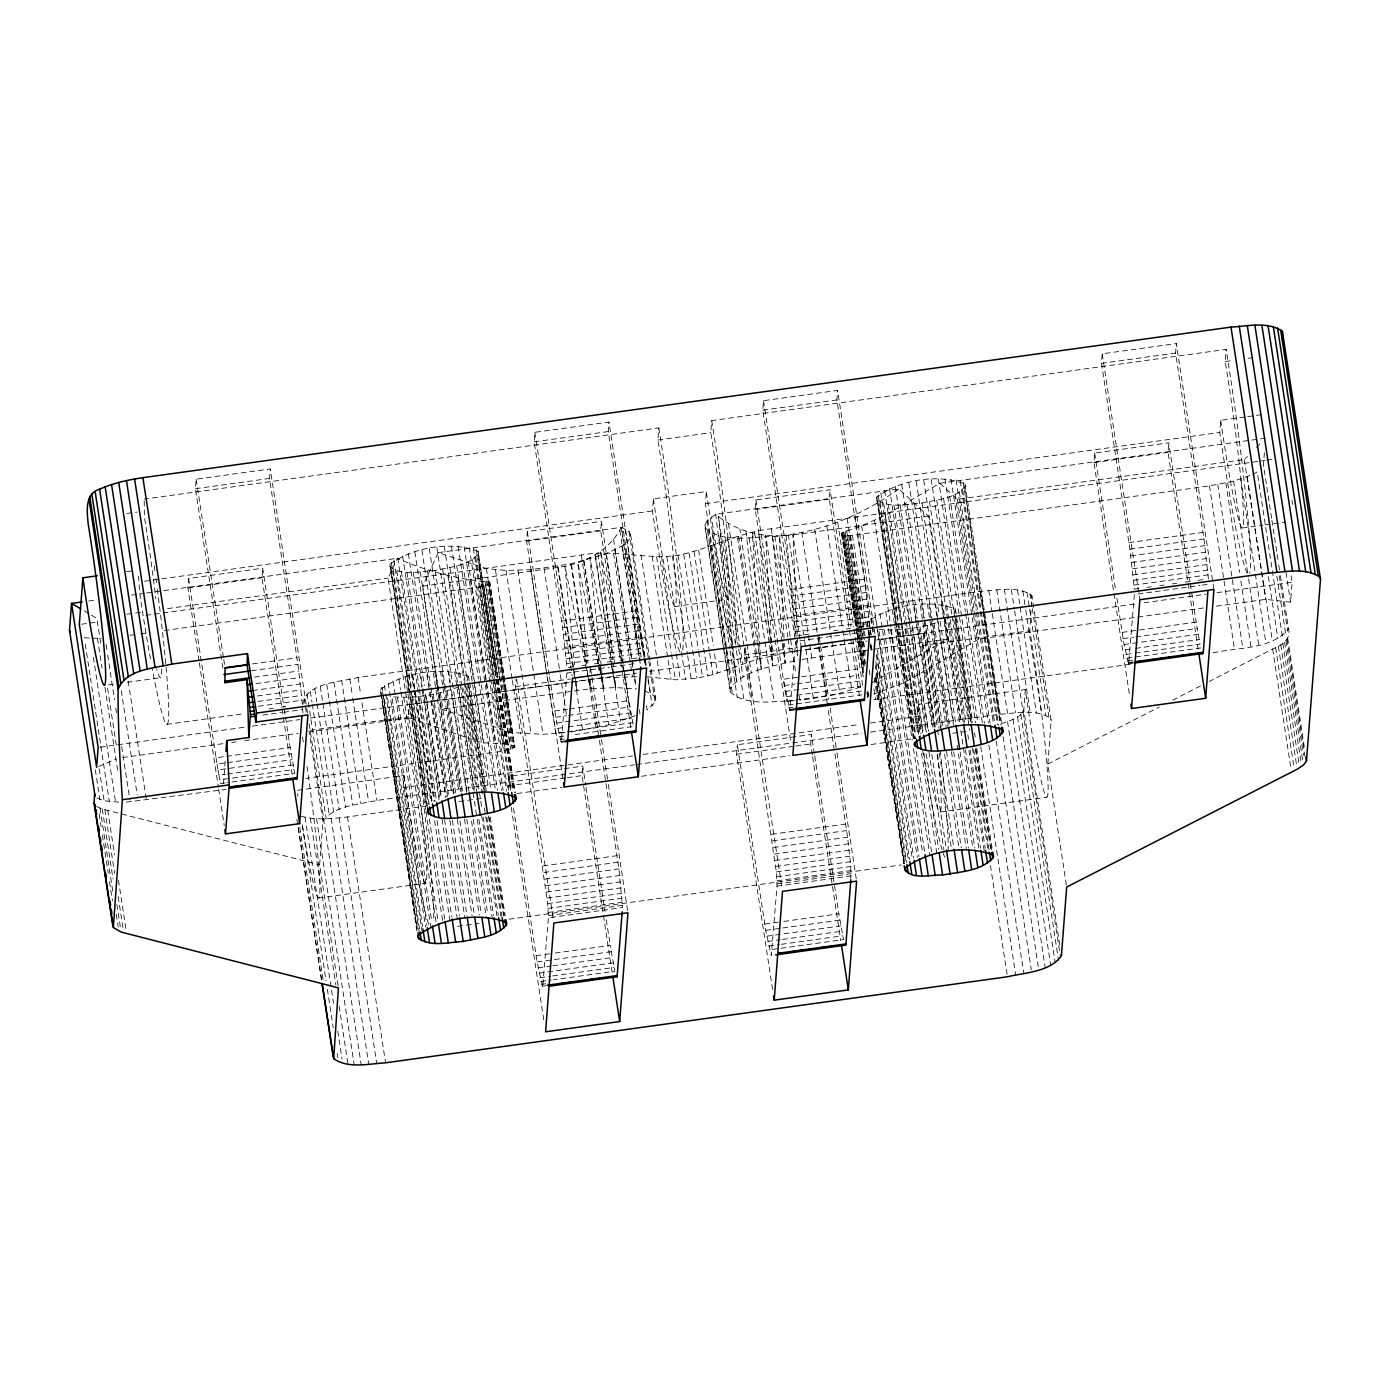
<?xml version="1.0" encoding="UTF-8"?>
<svg xmlns="http://www.w3.org/2000/svg" width="1390" height="1390" viewBox="0 0 1390 1390"><rect width="100%" height="100%" fill="white"/><g stroke="black" fill="none" stroke-linecap="round" stroke-linejoin="round"><path stroke-width="0.75" stroke-dasharray="5 3.75" d="M513.588 808.389L537.113 961.95L542.673 987.143L548.407 917.8L547.695 903.569L515.516 686.608L516.107 678.998M549.536 676.756L556.747 723.043L561.299 742.364L567.085 670.814M599.42 740.401L618.95 868.872L622.494 907.548L548.407 917.8M814.349 753.693L811.413 734.476L737.326 744.727L765.751 930.327L771.294 955.503L777.027 886.16L776.315 871.93L744.154 654.968L744.884 645.447M850.802 880.148L850.819 866.491L847.587 837.232L828.04 708.761M138.513 576.086L139.591 592.574A164.837 9.191 82.1 0 0 150.659 660.215M144.23 501.095L144.369 516.732A117.733 6.568 82.1 0 1 155.836 598.847M199.013 660.684L187.893 587.97L188.606 578.449L262.71 568.197L283.942 706.954M222.887 668.017L195.451 488.707L196.164 479.185L270.268 468.934L307.52 713.105M223.477 783.578L225.284 759.93M292.091 774.456L261.98 577.719L262.71 568.197M302.377 704.261L297.947 664.316L269.538 478.455L270.268 468.934M303.003 712.861C298.12 682.403 338.17 682.716 358.064 677.451L980.454 591.323C997.099 590.455 1017.324 585.312 1031.849 595.563L1029.816 630.747L1030.72 636.273A117.733 6.568 82.1 0 1 1047.956 793.36A117.733 6.568 82.1 0 1 1026.202 695.591L1025.333 689.562L918.443 704.365L917.522 716.476A164.837 9.191 82.1 0 0 920.614 737.326M338.118 985.719L319.613 864.841L322.932 821.334L309.31 732.287M416.861 931.005L380.356 689.562C403.708 672.1 441.273 665.949 468.534 676.409L468.239 680.266M426.382 805.887L389.878 564.444C413.212 547 450.794 540.832 478.056 551.291L497.533 677.173M428.711 924.246A164.837 9.191 82.1 0 1 404.629 798.103L403.1 787.661L404.021 775.533L297.113 790.337L297.981 796.366M404.021 775.533L404.89 781.58A117.733 6.568 82.1 0 0 426.643 879.349A117.733 6.568 82.1 0 0 409.407 722.261L408.504 716.719L409.424 704.608L636.62 673.16M508.618 790.163L508.688 776.367L582.775 766.116L585.729 785.315M562.915 778.47L526.601 541.11L527.331 531.588L601.418 521.337L623.901 668.798M573.34 666.766L566.981 667.652L562.568 627.689L534.16 441.829L534.889 432.307L608.976 422.056L646.28 665.845M612.156 972.357L582.062 775.62L582.775 766.116M589.899 672.552L590.333 666.835M630.799 727.596L600.689 530.858L601.418 521.337M641.085 657.401L636.655 617.438L608.247 431.578L608.976 422.056M679.866 651.754A164.819 9.191 82.1 0 1 652.483 510.964L653.404 498.836L706.328 491.504L707.197 497.551A117.733 6.568 82.1 0 0 728.951 595.302A117.733 6.568 82.1 0 0 711.697 438.215L710.794 432.69L711.732 420.579L1226.136 349.394L1227.717 359.298A164.837 9.191 82.1 0 1 1249.645 573.34M653.404 498.836L654.273 504.865A117.733 6.568 82.1 0 0 676.026 602.635A117.733 6.568 82.1 0 0 658.791 445.547L657.87 440.022L658.808 427.894L144.386 499.08M732.791 644.421A164.819 9.191 82.1 0 1 706.937 514.074L705.408 503.632L706.328 491.504M772.597 989.472L736.596 754.249L737.326 744.727M774.856 637.767L755.222 509.47L755.952 499.948L830.039 489.697L850.958 626.317M801.961 635.126L795.619 636.012L791.188 596.067L762.78 410.189L763.51 400.685L837.597 390.416L875.127 634.935M795.706 700.108L861.331 691.021L857.491 669.007L783.387 679.258L789.937 710.724L795.671 641.381M812.316 754.683L810.683 743.997L811.413 734.476M818.536 640.912L818.971 635.195M859.42 695.956L829.326 499.219L830.039 489.697M869.706 625.761L865.292 585.816L836.884 399.938L837.597 390.416M868.733 634.813L867.256 622.181C890.608 604.72 928.155 598.569 955.434 609.029L955.139 612.886M876.621 499.01L876.777 497.064C900.112 479.62 937.694 473.451 964.955 483.911L965.442 485.753C956.181 498.958 936.547 499.427 922.004 503.058C907.548 503.666 888.523 509.296 876.621 499.01L913.282 738.507M934.41 725.893A117.733 6.568 82.1 0 0 923.811 651.076L922.908 645.533L923.829 633.423L876.673 639.956M1059.788 945.148L1023.787 709.925L1025.333 689.562M1066.339 884.909L1047.851 764.083L1051.153 720.559L1031.849 595.563M1129.288 693.558L1093.947 462.592L1094.66 453.07L1168.764 442.819L1189.996 581.576M1138.566 588.561L1134.327 589.134L1129.914 549.189L1101.505 363.329L1102.218 353.807L1176.322 343.556L1213.939 589.482M1116.882 598.239L1124.076 644.526L1128.645 663.864L1134.379 594.503L1161.901 590.698M1198.145 649.078L1168.034 452.341L1168.764 442.819M1208.414 578.883L1204.001 538.938L1175.592 353.077L1176.322 343.556M1247.212 573.236A164.837 9.191 82.1 0 1 1219.812 432.446L1220.75 420.319L1245.683 416.878M1220.75 420.319L1221.602 426.365A117.733 6.568 82.1 0 0 1243.372 524.134A117.733 6.568 82.1 0 0 1226.119 367.047L1225.216 361.504L1226.136 349.394M1264.396 452.619L1263.458 464.99L1271.607 518.227M1280.399 575.721L1288.547 628.94C1291.188 639.869 1281.024 645.707 1272.649 649.008L1209.231 681.465M1216.406 606.196L1265.665 599.385L1290.58 602.131L1292.092 582.271L1290.806 573.792M438.232 552.647L621.347 527.314L629.062 531.658L630.678 534.837L630.018 538.364L627.081 542.135L621.99 546.044L605.936 553.846L570.873 563.871L530.702 569.674L506.064 570.439L486.396 568.58L438.232 552.647L422.734 586.163L437.659 683.672M646.437 705.738L647.08 709.995L655.09 702.315L655.767 698.788L650.225 662.596M1265.491 438.18L939.831 483.233L885.343 515.238L861.644 525.889L843.817 531.901L841.367 534.073L843.991 535.515L852.452 535.324L1209.491 485.909L1233.642 481.114L1250.896 475.172M322.932 821.334C334.538 805.158 358.863 804.688 376.881 800.414L634.431 764.778M1001.13 723.947C1009.018 720.611 1020.104 718.613 1023.787 709.925M1213.07 652.848C1237.552 647.288 1271.138 649.773 1288.547 628.94M389.721 566.39C401.658 576.694 420.649 571.029 435.122 570.439C449.648 566.807 469.299 566.338 478.56 553.133M515.03 746.656C503.441 740.575 485.701 746.1 473.017 739.706L409.459 717.866L388.071 578.084L397.21 558.328C426.661 571.273 458.37 579.456 489.888 582.219L514.769 747.177L503.528 751.034L305.644 778.417M422.734 586.163L558.224 567.398C583.574 563.923 609.428 550.979 621.347 527.314L645.499 665.271M794.246 700.751C773.518 700.855 746.934 706.954 730.236 691.907L705.147 527.974L705.008 524.551L707.145 520.85L715.694 514.265L898.809 488.915L928.468 516.177L947.285 639.139L872.26 682.612M730.236 691.907L730.097 688.502C745.7 668.312 775.168 666.227 798.294 660.042M939.831 483.233L957.31 499.323L1244.276 459.603L1247.299 456.546M1256.404 447.354L1260.956 442.767M867.065 696.981L868.906 695.851L868.246 691.595M705.147 527.974C723.582 543.89 752.372 536.575 774.821 536.297C819.839 532.631 862.286 515.36 898.809 488.915M1203.549 607.969L978.699 639.087L910.433 679.189L899.73 684.592L873.65 694.166M1252.737 474.39L1257.22 471.974L1282.31 635.908M1047.851 764.083L1159.277 707.041M1172.726 700.16L1201.551 685.409M571.064 731.991L608.698 724.833L638.166 714.703M98.603 766.498L116.308 758.992M162.995 612.955L581.333 555.062C613.702 548.841 645.916 559.979 678.094 555.305C709.769 548.772 738.681 532.353 771.276 528.773L1264.709 460.49M646.889 676.739L675.418 679.814L696.911 678.268L712.948 674.619L757.376 659.138L796.522 650.85M458.613 686.782C437.572 695.07 414.429 698.649 391.876 696.738L426.886 925.549M164.402 630.539L478.438 587.084L487.039 584.895L489.888 582.219M799.267 695.99L799.91 700.247L813.428 698.475L839.786 693.263L862.825 686.417L855.319 637.454M878.775 629.357C898.757 631.234 919.051 628.176 938.146 622.199M802.152 659.416L871.999 649.547M195.451 488.707L269.538 478.455M534.16 441.829L608.247 431.578M762.78 410.189L836.884 399.938M1101.505 363.329L1175.592 353.077M126.838 513.501L137.228 512.059M657.87 440.022L710.794 432.69M1225.216 361.504L1233.538 360.358M1248.081 358.342L1256.386 357.195M126.525 571.742L132.745 570.873M1247.751 416.583L1264.379 414.29M144.49 581.246L150.919 580.36M153.056 580.064L652.483 510.947M705.408 503.632L1219.812 432.446M88.682 601.019L95.111 600.132M131.529 595.094L144.386 593.322M146.541 593.009L152.952 592.123M155.107 591.827L161.535 590.941M163.673 590.646L397.21 558.328M187.893 587.97L261.98 577.719M526.601 541.11L600.689 530.858M755.222 509.47L829.326 499.219M1093.947 462.592L1168.034 452.341M126.855 614.241L143.987 611.861M167.547 608.611L388.071 578.084M81.471 624.232L98.638 621.851M145.828 615.318L152.275 614.432M154.412 614.137L160.84 613.251M1266.846 460.194L1273.275 459.308M928.468 516.177L792.978 534.924C765.907 538.59 736.648 532.474 715.694 514.265L736.561 680.926L711.472 516.976M130 635.299L138.6 634.101M140.755 633.805L147.201 632.919M252.528 663.916L296.974 657.765M561.595 621.156L635.682 610.905M790.232 589.516L864.319 579.265M1128.941 542.639L1203.028 532.387M108.489 684.905L114.71 684.054M127.185 682.316L160.423 677.729M674.845 606.544L727.769 599.212M1242.191 528.026L1262.971 525.159M1265.039 524.864L1285.82 521.997M251.382 670.762L297.947 664.316M562.568 627.689L636.655 617.438M791.188 596.067L865.292 585.816M1129.914 549.189L1204.001 538.938M254.422 677.121L298.867 670.97M563.489 634.344L637.593 624.093M792.126 602.721L866.213 592.453M1130.835 555.844L1204.922 545.592M256.021 683.619L299.736 677.555M564.357 640.946L638.444 630.695M792.978 609.307L867.082 599.055M1131.686 562.446L1205.79 552.178M252.633 690.569L300.501 683.932M565.122 647.323L639.209 637.072M793.76 615.683L867.847 605.432M1132.468 568.805L1206.555 558.554M257.463 695.99L301.178 689.944M565.782 653.317L639.886 643.066M794.42 621.678L868.507 611.426M1133.128 574.817L1207.215 564.566M258.001 701.464L301.717 695.417M566.321 658.791L640.425 648.539M794.958 627.151L869.045 616.899M1133.667 580.29L1207.771 570.039M258.401 706.276L302.116 700.23M566.738 663.603L640.825 653.352M795.358 631.981L869.462 621.73M1134.066 585.103L1208.171 574.852M269.069 708.883L273.222 708.292M281.562 707.145L285.714 706.572M581.802 665.601L586.041 665.011M594.503 663.847L598.743 663.256M607.204 662.092L611.444 661.501M619.905 660.32L624.145 659.746M632.606 658.565L636.846 657.991M804.08 634.848L810.44 633.962M833.722 630.747L837.962 630.157M846.423 628.975L850.663 628.402M859.124 627.22L863.364 626.647M1147.028 587.379L1151.268 586.806M1159.729 585.624L1163.969 585.034M1172.43 583.87L1176.67 583.279M1185.131 582.115L1189.371 581.524M1197.832 580.36L1206.312 579.178M166.852 724.364L244.014 713.696M262.866 715.103L269.121 714.251M271.189 713.956L281.597 712.514M283.682 712.236L302.429 709.63M567.033 673.021L571.273 672.43M573.392 672.135L609.376 667.165M611.496 666.87L634.778 663.638M799.91 640.79L859.176 632.589M1164.021 590.403L1200.004 585.433M1202.124 585.138L1208.466 584.252M515.516 686.608L570.56 678.998M744.154 654.968L797.078 647.653M100.288 747.195L244.032 727.3M252.598 726.119L299.806 719.586M310.526 718.091L600.15 678.025L638.618 676.565M805.105 649.651L867.325 641.051M878.046 639.556L1135.491 603.938M1144.074 602.756L1206.277 594.138M1217.015 592.661L1292.092 582.271M649.478 671.387L865.97 641.433M437.989 685.791L441.551 709.109L590.489 688.797L615.735 687.564L636.464 688.971M874.154 649.252L947.285 639.139M310.144 730.323L408.504 716.719M922.908 645.533L1029.816 630.747M122.563 757.567L223.182 743.633M231.748 742.451L236.039 741.86M244.605 740.679L298.12 733.277M308.823 731.783L409.459 717.866M188.606 578.449L216.058 757.776L224.52 756.594M226.639 756.316L290.145 747.525L294.819 773.309L227.074 782.692M554.766 710.898L567.468 709.143M569.587 708.848L628.853 700.647L633.527 726.449L572.141 734.945M1122.112 632.398L1196.199 622.147L1200.039 644.161L1134.414 653.231M216.058 757.776L217.049 764.048L225.51 762.884M227.63 762.589L291.136 753.797M555.757 717.188L566.338 715.711M568.458 715.416L629.844 706.937M784.377 685.548L794.976 684.071M797.078 683.793L858.481 675.297M1123.103 638.67L1133.684 637.211M1135.804 636.915L1197.19 628.419M217.049 764.048L218.022 769.904L292.126 759.652M556.747 723.043L630.834 712.792M785.367 691.403L859.472 681.152M1124.076 644.526L1198.18 634.274M218.022 769.904L218.995 775.203L225.336 774.317M227.456 774.022L293.082 764.934M557.703 728.325L566.164 727.161M568.284 726.866L631.79 718.074M786.323 696.685L794.802 695.521M796.922 695.226L860.427 686.434M1125.049 649.825L1133.51 648.644M1135.63 648.348L1199.136 639.556M218.995 775.203L219.898 779.79L293.985 769.539M558.606 732.912L632.693 722.661M787.244 701.272L793.586 700.404M1125.952 654.412L1132.294 653.526M224.971 782.987L220.732 783.578L219.898 779.79M559.44 736.7L563.68 736.109M788.078 705.06L862.165 694.809M1126.786 658.2L1200.873 647.931M560.17 739.584L564.409 738.994M788.808 707.944L793.047 707.354M1127.516 661.067L1133.875 660.198M790.493 709.369L794.732 708.796M1129.201 662.509L1133.441 661.918M560.795 741.478L565.035 740.905M789.433 709.838L793.673 709.265M1128.141 662.978L1132.381 662.387M561.299 742.364L565.539 741.774M789.937 710.724L794.524 709.977M1128.645 663.864L1133.232 663.117M126.368 802.152L226.066 789.416M873.754 699.622L1133.493 663.847M403.1 787.661L632.433 755.917M643.153 754.44L859.645 724.485M870.366 723.009L917.522 716.476M636.568 764.483L861.922 733.295M870.505 732.113L999.271 714.286C1015.899 713.418 1036.123 708.274 1050.666 718.526L1051.153 720.559M507.958 785.889L565.122 777.966M567.242 777.67L582.062 775.62M736.596 754.249L793.76 746.326M795.862 746.048L810.683 743.997M300.865 816.069C315.947 820.552 332.054 818.675 347.448 816.972L426.852 805.974M459.048 801.526L474.077 799.441M476.214 799.146L482.66 798.26M516.993 793.516L562.064 787.279M641.468 776.28L789.555 755.795M871.113 744.501L916.184 738.281M952.671 733.225L969.838 730.845M542.969 865.935L617.056 855.684M771.589 834.295L845.676 824.044M939.883 812.055L1046.792 797.269M318.553 898.027L425.462 883.241M543.924 872.468L618.029 862.217M772.562 840.828L846.649 830.577M544.863 879.123L618.95 868.872M773.483 847.483L847.587 837.232M545.714 885.725L619.818 875.474M774.352 854.086L848.439 843.834M546.496 892.102L620.583 881.851M775.116 860.462L849.221 850.211M547.156 898.096L621.243 887.845M775.776 866.457L849.881 856.205M547.695 903.569L621.782 893.318M776.315 871.93L850.419 861.678M548.094 908.382L622.181 898.131M776.732 876.743L850.819 866.491M548.355 912.431L622.442 902.18M776.975 880.791L851.08 870.54M457.605 926.331L479.046 923.36M509.053 919.207L901.293 864.928M548.459 915.593L622.546 905.342M777.08 883.953L851.184 873.702M777.027 886.16L851.132 875.909M536.123 955.677L553.064 953.331M555.183 953.036L610.227 945.426L614.901 971.228L553.515 979.724M764.761 924.037L781.701 921.692M783.804 921.414L838.848 913.786L843.522 939.588L769.434 949.839M537.113 961.95L611.218 951.698M765.751 930.327L780.572 928.277M782.692 927.981L839.838 920.076M538.104 967.805L550.805 966.05M552.925 965.755L612.191 957.554M766.741 936.182L840.828 925.931M539.059 973.104L613.164 962.853M767.697 941.464L780.398 939.71M782.518 939.414L841.784 931.213M539.98 977.691L550.562 976.232M552.681 975.936L614.067 967.44M768.601 946.051L779.182 944.592M781.302 944.297L842.688 935.8M540.797 981.479L551.396 980.019M541.544 984.346L545.784 983.773M542.17 986.257L546.409 985.666M441.551 709.109L511.485 732.53L543.004 734.337L569.135 732.269M92.227 638.236L101.279 638.201M96.866 797.999L104.094 800.762L119.071 802.204M84.269 637.68L90.472 638.201M96.588 806.513L102.304 809.015L319.613 864.841M644.369 690.622L654.151 695.608L655.767 698.788M84.217 610.888L89.638 614.102M91.462 615.162L96.883 618.376L100.775 643.796M867.099 624.11L868.229 625.847M380.2 691.49L381.329 693.228M588.283 678.233L564.931 566.269L574.539 664.698M588.735 680.353L590.489 688.797L589.638 680.249M602.391 677.191L603.503 687.859L577.875 562.741L587.918 663.152M612.347 670.536L589.864 557.703L602.165 675.053M612.764 672.656L615.735 687.564L614.554 676.913M626.821 687.946L600.567 551.239L612.66 659.868M648.087 680.127L650.329 692.863M923.829 633.423L925.41 643.327A164.837 9.191 82.1 0 1 937.347 727.682M711.732 420.579L713.296 430.483A164.819 9.191 82.1 0 1 735.223 644.508M347.448 816.972L385.603 1062.811M107.742 810.214L114.553 854.763M118.445 880.218L125.917 929.024M104.858 809.658L114.605 873.302M118.185 896.637L123.362 930.588M102.304 809.015L113.007 879.019M116.899 904.473L120.808 929.945M100.045 808.268L113.042 893.127M116.291 914.342L118.237 927.078M99.124 813.793L101.07 826.529M102.356 835.008L108.212 873.198M109.515 881.677L112.434 900.772M1286.028 572.315L1290.58 602.131M1271.919 520.346L1276.819 552.299M1277.149 554.419L1278.452 562.933M1278.765 565.07L1280.068 573.584M1279.252 575.808L1287.731 631.164M1287.661 638.132L1304.845 750.496M1287.001 639.417L1304.845 756.021M1276.837 576.016L1285.628 633.51M1285.993 640.755L1303.507 755.239M1284.603 642.111L1302.777 760.834M1282.866 643.483L1301.04 762.207M1280.798 644.873L1298.955 763.597M1268.375 576.589L1277.827 638.34M1278.383 646.263L1296.87 767.106M1275.673 647.653L1294.159 768.479M1247.23 476.753L1272.319 640.703M1244.276 459.603L1265.665 599.385M1272.649 649.008L1290.806 767.732M1240.801 479.011L1265.89 642.962M1233.642 481.114L1248.307 576.92M1248.62 579.057L1258.732 645.064M1225.91 482.99L1239.585 572.419M1240.888 580.933L1250.983 646.941M1217.796 484.606L1242.886 648.557M1209.491 485.909L1234.581 649.86M1190.309 583.713L1191.3 590.125M1191.63 592.262L1196.199 622.147M1102.218 353.807L1139.852 599.733M1094.66 453.07L1115.579 589.707M1030.077 593.756L1032.023 606.474M1032.336 608.594L1048.894 716.719M1027.036 592.227L1029.312 607.065M1029.643 609.185L1045.853 715.19M1022.849 591.011L1025.438 607.969M1025.768 610.088L1041.666 713.974M1017.567 590.125L1036.384 713.087M1011.364 589.621L1014.283 608.698M1014.613 610.818L1030.181 712.584M1004.362 589.482L1023.179 712.445M1022.971 712.149L1060.275 955.92M1020.885 714.495L1058.52 960.403M1017.549 716.893L1055.184 962.818M996.752 589.725L1015.569 712.688M1013.067 719.325L1050.701 965.233M988.724 590.35L991.973 611.548M992.286 613.668L1007.542 713.313M1007.559 721.688L1045.193 967.614M964.955 483.911L1001.929 725.563M1003.094 736.77L1038.434 967.735M964.66 487.786L983.321 609.671M983.651 611.808L1000.991 725.146M980.454 591.323L999.271 714.286M963.201 482.313L1000.174 723.947M962.627 489.923L980.94 609.671M981.27 611.808L998.611 725.146M960.229 480.975L979.863 609.272M980.193 611.409L997.534 724.746M959.378 492.112L977.379 609.724M977.709 611.861L994.719 723.061M956.129 479.95L976.093 610.401M976.423 612.538L993.433 723.738M996.265 741.009L1031.276 969.82M957.31 499.323L978.699 639.087M955.034 494.301L990.045 723.113M951.021 479.272L988.325 723.061M988.863 745.023L1023.874 973.834M949.718 496.421L984.398 723.095M945.044 478.959L965.338 611.548M965.65 613.685L982.348 722.748M943.567 498.419L977.917 722.956M980.749 746.639L1015.76 975.45M938.372 479.011L975.676 722.8M955.434 609.029L972.774 722.366M974.581 732.756L975.224 737.03M976.701 748.029L993.068 854.954M956.129 619.297L971.836 721.949M976.075 749.749L991.47 850.246M953.679 607.413L971.349 722.887M975.276 748.55L991.313 853.338M936.756 500.209L970.793 722.609M953.748 619.297L969.456 721.949M973.712 749.749L989.089 850.246M931.213 479.446L951.82 614.172M952.15 616.309L969.681 730.115M972.444 747.959L988.342 852.001M990.444 865.57L1007.472 976.77M950.187 619.349L965.894 722.001M967.857 734.841L968.5 739.115M970.151 749.801L985.197 848.178M946.607 605.05L964.608 722.678M968.865 750.478L984.242 850.975M929.51 501.79L963.218 722.036M945.513 619.401L961.22 722.053M965.477 749.853L980.523 848.23M923.742 480.245L960.733 721.879M941.499 604.372L959.5 722.001M960.803 730.549L979.133 850.298M922.004 503.058L939.032 614.258M940.196 621.521L956.042 725.458M960.143 751.973L974.877 848.213M935.522 604.059L953.835 723.825M957.119 745.196L972.826 847.848M916.219 481.357L936.825 616.083M937.155 618.22L953.523 725.146M934.045 623.519L949.422 724.034M953.679 751.834L968.396 848.056M914.481 504.031L948.519 726.414M928.85 604.129L947.511 726.014M951.438 751.677L966.484 850.055M908.817 482.782L946.121 726.57M927.234 625.326L942.611 725.823M946.538 751.486L961.272 847.726M907.149 504.639L924.489 617.977M924.819 620.114L941.169 727.039M921.692 604.563L940.665 728.586M944.592 754.249L959.326 850.472M901.763 484.484L939.067 728.256M919.989 626.89L935.366 727.404M939.293 753.05L953.696 847.153M900.199 504.883L917.539 618.22M917.869 620.357L934.236 727.283M914.22 605.345L916.184 618.168M916.514 620.322L932.881 727.231M937.138 755.031L951.194 846.997M895.264 486.378L932.238 728.03M893.857 504.761L928.555 731.435M912.483 628.176L928.19 730.81M931.786 754.336L946.52 850.576M889.496 488.446L926.8 732.235M906.68 606.474L908.643 619.297M908.973 621.434L925.671 730.497M928.937 751.886L943.984 850.246M888.297 504.257L905.967 619.731M906.297 621.869L923.308 733.069M884.648 490.618L921.622 732.252M904.96 629.131L920.997 733.92M923.933 753.154L938.667 849.394M883.675 503.406L901.676 621.017M902.006 623.154L919.016 734.354M885.343 515.238L901.902 625.014M902.232 627.151L918.599 734.059M921.535 753.311L936.912 853.825M880.843 492.807L900.477 621.122M900.807 623.259L917.817 734.459M880.131 502.224L915.802 735.31M878.185 494.979L897.506 621.156M897.818 623.293L915.489 738.768M897.627 629.74L914.307 738.802M916.271 751.643L931.648 852.139M877.75 500.748L914.081 738.107M876.777 497.064L895.751 621.104M896.081 623.241L913.751 738.716M892.241 609.584L912.188 740.036M913.508 748.584L929.858 855.51M874.64 520.642L890.921 627.099M891.251 629.218L899.73 684.592M890.677 629.983L924.715 852.383M885.743 611.496L922.717 853.13M884.335 629.861L919.016 856.535M879.974 613.563L917.278 857.335M879.106 631.494L913.786 858.186M861.644 525.889L877.281 628.089M877.611 630.209L886.733 689.84M875.127 615.718L876.43 624.266M876.76 626.404L912.101 857.369M877.42 649.895L909.494 859.472M871.322 617.924L873.945 635.022M876.882 654.273L908.296 859.559M854.85 514.734L873.094 633.962M876.36 655.246L879.94 678.668M875.839 661.553L906.593 862.565M871.113 634.935L868.837 619.957L871.009 634.935M875.683 664.889L905.654 861.731M868.889 630.122L869.532 634.396M871.183 645.099L872.155 651.51M875.752 675.036L904.56 863.225M867.256 622.181L869.219 635.004M870.522 643.57L871.825 652.119M875.752 677.781L904.23 863.833L875.665 667.026M870.366 645.499L871.356 651.91M875.283 677.573L903.743 863.624M852.452 535.324L866.787 629.01M874.275 677.99L877.524 699.274M850.524 535.55L864.215 624.979M873.98 688.849L875.613 699.5M847.17 518.661L864.111 629.375M864.441 631.512L865.084 635.769M848.664 535.689L864.632 640.008M869.202 669.824L870.175 676.2M846.684 530.841L861.991 630.921M862.321 633.041L863.294 639.435M863.624 641.555L865.258 652.205M846.927 535.723L862.895 640.043M863.225 642.18L865.171 654.951M845.137 531.362L861.765 639.939M862.078 642.076L865.345 663.36M845.363 535.654L861.314 639.991M861.644 642.128L865.223 665.549M843.817 531.901L864.337 666.036M843.991 535.515L858.655 631.321M858.985 633.458L859.958 639.834M860.288 641.971L863.868 665.393M867.777 690.934L869.08 699.448M842.757 532.474L863.607 668.729M867.186 692.151L867.847 696.407M842.896 535.272L857.543 631.077M857.873 633.215L858.846 639.591M859.176 641.728L863.416 669.407M866.995 692.828L867.968 699.205M841.975 533.03L856.952 630.973M857.283 633.093L858.255 639.487M858.586 641.624L863.468 673.559M842.062 534.942L856.726 630.747M857.057 632.884L858.03 639.261M858.36 641.398L863.572 675.471M841.506 533.569L863.52 678.859M837.736 522.466L853.703 626.803M854.016 628.923L855.006 635.317M852.904 639.122L857.491 669.007M826.807 526.063L842.444 628.263M842.774 630.382L843.747 636.776M844.077 638.914L851.896 690.013M814.696 529.329L839.786 693.263M819.301 637.332L828.788 699.361M830.091 707.91L836.641 750.67M836.971 752.824L856.605 881.121M801.752 532.161L817.72 636.498M818.032 638.635L819.023 645.012M819.336 647.149L826.841 696.112M818.571 646.854L827.71 706.624M811.795 657.887L792.978 534.924L797.738 647.097M788.339 534.524L804.306 638.844M804.619 640.981L813.428 698.475M763.51 400.685L801.144 646.593M814.679 755.812L838.848 913.786M797.634 655.767L779.303 535.949L784.151 641.224M812.646 756.82L840.794 940.735M774.821 536.297L795.671 672.569M771.276 528.773L787.817 636.898M788.147 639.018L790.093 651.736M781.892 641.485L765.647 535.272L772.701 665.845L752.355 532.909L761.32 669.337L739.827 528.93M782.222 643.605L785.142 662.717L784.255 643.379M755.952 499.948L786.705 701.411M775.186 639.921L790.562 740.418M754.527 532.231L773.344 655.194M749.071 538L774.143 701.933M738.577 536.193L757.376 659.138M737.534 537.843L762.624 701.794M728.43 523.457L751.33 673.073M745.196 647.601L781.858 887.098M727.352 537.044L752.442 700.994M723.721 540.554L739.306 642.302M739.619 644.421L742.538 663.517M738.42 647.045L718.456 516.628L736.561 680.926M738.733 649.182L742.99 676.982M718.821 535.602L736.074 648.452M736.405 650.59L743.893 699.552M712.149 533.569L729.733 648.557M730.063 650.676L737.239 697.519M707.145 520.85L732.235 684.801M710.325 545.228L729.142 668.19M707.545 530.997L725.789 650.242M726.119 652.362L732.634 694.948M705.008 524.551L724.225 650.173M724.555 652.31L730.097 688.502M698.631 550.127L713.226 645.533M714.529 654.012L717.449 673.09M694.131 551.656L709.386 651.302M709.699 653.422L712.948 674.619M689.11 553.064L707.927 676.009M683.724 554.28L698.319 649.686M698.631 651.806L702.523 677.243M678.094 555.305L696.911 678.268M672.413 556.087L687.338 653.613M687.668 655.732L691.23 679.05M666.835 556.625L685.652 679.571M661.501 556.869L676.113 652.275M676.426 654.395L680.318 679.832M656.601 556.851L671.196 652.257M671.509 654.377L675.418 679.814M652.24 556.556L671.04 679.519M641.051 554.818L656.949 658.704M657.279 660.823L659.868 677.781M630.678 534.837L649.895 660.459M629.062 531.658L655.09 702.315M625.239 528.912L645.985 665.636M648.035 677.955L652.171 706.085M628.072 553.793L645.273 666.14M619.836 530.268L639.122 656.41M639.452 658.547L640.443 664.976M621.99 546.044L639.591 661.032M613.563 539.355L635.803 684.697M614.884 549.988L636.047 688.38M639.313 709.682L639.956 713.939M613.598 553.481L632.415 676.443M624.284 670.762L628.853 700.647M605.936 553.846L624.18 673.09M624.492 675.21L631.008 717.796M597.909 553.915L614.762 664.142M595.389 554.627L611.478 659.694M612.782 668.277L613.772 674.706M614.102 676.843L615.735 687.564M595.407 557.512L612.017 666.105M612.347 668.243L613.32 674.619M613.65 676.756L620.496 721.462M584.009 560.413L599.611 662.37M599.941 664.49L603.503 687.859M583.609 560.882L599.907 667.339M600.237 669.476L601.21 675.87M601.54 677.99L608.698 724.833M581.333 555.062L597.874 663.186M598.204 665.306L599.177 671.665M590.663 668.972L601.14 737.412M601.47 739.549L608.003 782.309M608.334 784.447L627.967 912.761M589.933 678.494L599.09 738.264M571.499 564.705L586.563 663.117M589.186 680.231L590.489 688.797M570.873 563.871L586.841 668.19M587.171 670.327L588.144 676.704M588.474 678.841L595.962 727.804M558.224 567.398L573.479 667.044M573.792 669.163L574.765 675.523M575.095 677.642L577.041 690.361L576.207 681.812M557.564 566.373L573.531 670.692M573.844 672.83L574.834 679.206M575.147 681.343L582.653 730.323M534.889 432.307L572.176 676.096M586.041 787.452L604.997 911.267M606.301 919.815L610.227 945.426M544.046 568.319L560.014 672.656M560.326 674.776L566.529 715.242M527.331 531.588L549.206 674.619M530.702 569.674L546.67 674.011M547 676.131L555.792 733.625M517.914 570.386L543.004 734.337M506.064 570.439L531.136 734.389M516.576 679.224L553.55 920.875M495.448 569.831L512.059 678.424M512.389 680.544L520.538 733.781M489.489 581.802L514.769 747.177M488.776 581.454L514.178 747.733M486.396 568.58L503.336 679.293M503.666 681.43L511.485 732.53M487.786 581.176L513.292 748.289M486.517 580.985L512.128 748.845M485.006 580.898L510.095 744.832M485.631 585.433L499.323 674.862M499.636 677L510.721 749.384M484.015 585.937L498.02 677.486M498.35 679.623L509.105 749.888M497.863 679.31L515.203 792.648M478.056 551.291L497.359 677.469M497.69 679.606L515.03 792.943M477.76 555.149L496.421 677.052M496.751 679.189L513.761 790.389M479.15 566.72L507.333 750.339M476.301 549.676L513.275 791.327M480.367 586.771L505.456 750.722M475.728 557.286L494.041 677.052M494.371 679.189L511.398 790.389M508.688 776.367L510.981 791.31M473.33 548.338L492.964 676.652M493.294 678.789L510.304 789.989M478.438 587.084L503.528 751.034M511.242 807.26L543.959 1021.111M472.478 559.492L490.479 677.104M490.809 679.241L507.819 790.441M469.229 547.33L506.533 791.101M468.135 561.682L503.145 790.493M470.498 580.012L495.587 743.963M464.121 546.652L501.425 790.424M462.818 563.801L497.498 790.476M458.144 546.34L478.438 678.911M478.768 681.065L495.118 787.974M456.667 565.782L490.705 788.182M458.04 578.292L473.677 680.492M474.007 682.612L483.129 742.225M451.472 546.392L488.463 788.043M468.534 676.409L469.195 680.683M469.681 682.525L486.378 791.588M490.305 817.25L505.178 915.906M469.229 686.677L485.266 791.466M489.193 817.129L504.24 915.489M466.779 674.793L484.45 790.267M488.376 815.93L503.753 916.427M449.874 567.589L467.214 680.926M467.544 683.063L483.894 789.989M466.849 686.677L482.886 791.466M486.813 817.129L501.859 915.489M444.314 546.826L482.452 795.341M484.415 808.181L485.405 814.592M485.736 816.729L501.443 919.381M447.928 575.755L463.895 680.092M464.225 682.212L473.017 739.706M463.617 688.867L481.93 808.632M483.251 817.181L498.298 915.541M459.708 672.43L461.671 685.27M462.001 687.407L477.708 790.041M481.635 815.704L497.012 916.219M442.611 569.153L459.951 682.49M460.281 684.627L476.648 791.553M458.943 688.919L474.65 791.57M478.907 819.37L493.624 915.593M436.86 547.608L457.466 682.334M457.797 684.471L474.164 791.397M454.599 671.752L456.893 686.73M457.206 688.867L476.839 817.164M477.17 819.301L492.234 917.678M435.122 570.439L469.003 791.553M473.26 819.353L487.647 913.439M448.623 671.44L450.256 682.143M451.559 690.691L467.266 793.343M471.523 821.143L486.257 917.365M429.319 548.737L449.926 683.463M450.256 685.6L466.623 792.526M447.146 690.899L462.522 791.397M466.779 819.197L481.166 913.299M427.581 571.394L461.289 791.657M441.951 671.509L443.914 684.332M444.244 686.469L460.281 791.257M464.538 819.058L479.255 915.28M421.917 550.162L458.891 791.814M440.335 692.707L455.729 793.203M459.968 821.004L474.372 915.106M420.249 572.002L454.287 794.402M434.792 671.926L436.755 684.766M437.086 686.903L453.435 793.829M457.362 819.492L472.096 915.715M414.863 551.865L451.837 793.499M433.089 694.27L448.466 794.767M452.393 820.43L467.127 916.67M413.299 572.263L430.657 685.6M430.969 687.737L447.667 796.8M427.321 672.725L429.944 689.822M430.274 691.959L446.312 796.748M449.908 820.274L464.955 918.651M408.365 553.759L445.669 797.547M406.957 572.124L424.315 685.461M425.618 694.027L441.325 796.661M425.583 695.539L441.29 798.19M444.574 819.579L459.291 915.802M402.596 555.826L422.56 686.278M422.89 688.415L439.9 799.615M419.78 673.855L439.101 800.014M442.037 819.266L457.414 919.763M401.397 571.638L419.068 687.112M419.398 689.249L436.095 798.312M397.748 557.981L435.053 801.769M418.06 696.512L434.097 801.283M437.051 820.534L451.767 916.774M396.776 570.786L432.116 801.735M412.378 675.279L432.012 803.576M434.636 820.691L450.012 921.188M393.943 560.187L430.917 801.839M393.231 569.605L411.232 687.216M412.535 695.764L429.232 804.827M391.302 562.359L410.606 688.536M410.936 690.674L428.276 804.011M391.007 568.215L427.408 806.183M429.371 819.005L444.748 919.52M389.878 564.444L426.852 806.096M405.341 676.965L425.618 809.553M425.948 811.691L442.645 920.753M403.778 697.363L438.145 921.9M398.843 678.876L400.476 689.562M400.807 691.699L436.147 922.647M397.436 697.241L431.804 921.779M393.075 680.926L430.709 926.852M388.227 683.098L425.531 926.887M387.584 698.023L422.595 926.835M384.422 685.287L422.056 931.213M384.352 698.979L419.693 929.927M419.398 933.385L381.937 687.338L417.052 929.059L380.356 689.562M381.989 697.502L417.66 930.588M358.064 677.451L360.67 694.409M361.973 702.888L376.881 800.414M349.776 678.754L352.382 695.712M352.695 697.832L368.593 801.717M341.662 680.37L360.479 803.333M333.93 682.247L352.747 805.21M326.772 684.349L329.03 699.187M329.361 701.307L345.589 807.312M320.343 686.608L322.619 701.446M322.949 703.566L339.16 809.571M339.177 817.946L376.812 1063.871M314.835 688.971L316.781 701.689M317.094 703.809L333.652 811.934M331.15 818.571L368.784 1064.479M310.352 691.403L311.968 702.002M312.298 704.122L329.169 814.349M307.016 693.801L325.833 816.764M309.136 723.703L323.748 819.11M323.54 818.814L361.174 1064.74M304.115 698.371L306.391 713.209M316.538 818.675L354.172 1064.601M310.335 818.171L335.859 984.971M339.125 1006.343L347.969 1064.08M305.053 817.285L333.531 1003.337M337.787 1031.137L342.044 1058.937M302.169 824.618L326.059 980.732M327.362 989.28L333.253 1027.783M337.179 1053.429L337.839 1057.72M284.272 709.091L285.245 715.503M285.576 717.64L290.145 747.525M299.788 827.363L323.349 981.34M298.346 827.693L321.577 979.533M296.869 819.249L297.86 825.66M298.172 827.797L321.42 979.637M196.164 479.185L223.425 657.331M223.755 659.468L225.076 668.051M199.343 662.822L218.317 786.844M218.647 788.981L224.207 825.347M128.227 681.204L146.471 800.432M121.26 690.691L137.228 795.028M106.057 644.474L107.36 652.987M107.69 655.124L114.536 699.83M115.839 708.344L116.482 712.601M121.695 746.673L129.843 799.91M107.586 688.276L116.326 745.457M97.474 638.323L102.043 668.138M104.962 687.303L117.994 772.475M93.408 657.366L94.381 663.742M94.711 665.88L115.561 802.152M85.242 644.074L90.142 676.009M90.454 678.146L95.354 710.082M95.667 712.201L100.567 744.136M100.879 746.274L109.358 801.63M99.194 768.809L104.094 800.762M95.319 769.73L99.889 799.528M918.443 704.365L919.294 710.394A117.733 6.568 82.1 0 0 922.665 732.669M621.347 527.314L640.13 660.545M745.978 531.119L761.32 669.337M612.886 662.005L613.598 668.399M758.923 534.299L772.701 665.845M772.458 535.828L782.987 641.207M783.213 643.361L785.142 662.717M786.167 535.654L797.46 651.458M937.625 753.988A117.733 6.568 82.1 0 1 939.71 812.021A117.733 6.568 82.1 0 1 925.219 748.48M944.905 857.265A164.837 9.191 82.1 0 1 943.132 853.043M942.125 849.933A164.837 9.191 82.1 0 1 922.213 747.559M937.625 729.767A164.837 9.191 82.1 0 1 938.65 738.073M940.127 750.322A164.837 9.191 82.1 0 1 948.119 850.176M658.808 427.911A164.819 9.191 82.1 0 1 682.299 651.841M409.424 704.608A164.837 9.191 82.1 0 1 433.697 921.361M306.999 766.463A117.733 6.568 82.1 0 1 319.735 894.135A117.733 6.568 82.1 0 1 302.481 825.782M302.499 737.048A117.733 6.568 82.1 0 1 303.628 744.189M1292.804 504.501A117.733 6.568 82.1 0 1 1291.883 500.452M161.761 668.955A117.733 6.568 82.1 0 1 156.653 668.746M157.365 589.134A164.837 9.191 82.1 0 1 168.555 718.369A164.837 9.191 82.1 0 1 152.188 668.486M154.273 565.765A164.837 9.191 82.1 0 1 155.141 572.159M155.993 578.553A164.837 9.191 82.1 0 1 156.549 582.792"/><path stroke-width="1.5" d="M88.908 498.61L118.115 689.405L118.046 696.234A791.501 44.133 82.1 0 0 120.548 769.973L122.355 800.084L113.372 927.495L121.121 932.065L338.43 987.856L333.687 1058.659C348.386 1068.98 368.819 1063.732 385.603 1062.811L1007.472 976.77C1025.49 972.479 1049.798 972.027 1061.421 955.851L1066.669 887.046L1297.2 769.226L1303.42 765.073L1306.478 761.095L1320.5 579.3L1282.379 331.341C1267.836 321.107 1247.612 326.233 1230.984 327.102L142.875 477.674C128.106 479.88 113.285 483.008 99.628 489.211C84.338 493.659 87.084 512.145 88.265 524.499A117.733 6.568 82.1 0 1 105.501 681.587A117.733 6.568 82.1 0 1 83.748 583.817L82.879 577.788L97.422 575.773M224.867 829.622L225.51 833.896L299.615 823.645L307.902 714.86L255.847 722.053L247.125 665.011L247.437 653.63L171.804 664.09C153.525 668.538 126.056 669.111 118.115 689.405M225.927 751.33L226.761 740.575L248.81 737.517L250.426 714.634L247.02 679.623L224.971 682.681L224.78 681.222L250.183 677.712M112.903 926.348L94.068 803.298L94.59 794.159L95.076 796.192L69.5 630.209L71.55 603.399L82.253 601.905M82.879 577.788L79.317 624.527L98.134 747.49L96.622 767.35L71.55 603.399L80.585 608.75M255.847 722.053L256.542 713.087L247.437 653.63M296.192 778.105L297.043 778.834L301.943 716.006M564.236 787.018L572.506 678.233L646.611 667.982L638.323 776.767L564.236 787.018L563.576 782.744M616.257 976.006L617.108 976.736L622.181 911.788M634.9 731.227L635.751 731.957L640.807 667.009M619.679 1021.546L627.967 912.761L553.88 923.012L545.592 1031.797L619.679 1021.546L612.816 976.649M774.23 1000.157L782.5 891.372L856.605 881.121L848.317 989.906L774.23 1000.157L773.57 995.883M840.655 944.957L845.381 945.252L845.954 943.897L850.802 880.148M863.52 699.587L864.372 700.317L869.445 635.369M866.96 745.144L875.231 636.342L801.144 646.593L792.856 755.395L866.96 745.144L860.08 700.23M904.734 870.036L904.873 868.107C928.225 850.645 965.789 844.477 993.068 854.954L993.555 856.796C982.226 871.495 959.587 871.6 942.594 875.057C931.091 874.275 907.218 881.573 904.073 865.761M1131.564 708.518L1139.852 599.733L1213.939 589.482L1205.669 698.267L1131.564 708.518L1130.921 704.244M1198.006 653.3L1202.732 653.613L1203.306 652.257L1207.98 590.628M1282.397 339.49L1282.379 331.341M225.51 833.896L229.263 785.298L226.761 740.575M516.177 799.059L515.69 797.217C488.429 786.757 450.847 792.926 427.512 810.37L427.356 812.299C439.292 822.619 458.283 816.955 472.739 816.364C487.264 812.733 506.916 812.247 516.177 799.059L515.534 794.785M506.655 924.159L506.168 922.317C478.89 911.857 441.325 918.026 417.99 935.47L417.834 937.416C429.736 947.702 448.761 942.073 463.218 941.464C477.743 937.833 497.394 937.364 506.655 924.159L506.012 919.885M1003.076 731.679L1002.59 729.837C975.311 719.377 937.746 725.545 914.411 742.99L914.255 744.936C926.157 755.222 945.183 749.592 959.639 748.984C974.164 745.353 993.815 744.884 1003.076 731.679L1002.433 727.404M225.006 667.721L248.289 664.507M247.125 665.011L225.076 668.051L224.971 682.681M223.86 674.567L249.262 671.057M247.698 684.766L251.851 684.193M248.463 691.143L252.633 690.569M249.123 697.137L253.293 696.564M249.661 702.61L253.831 702.037M250.078 707.423L254.231 706.85M250.322 711.472L254.492 710.898M256.542 713.087L1268.618 573.028C1285.246 572.159 1305.471 567.016 1320.014 577.267L1320.5 579.3M250.426 714.634L254.596 714.06M250.374 716.84L254.544 716.267M122.337 799.684L229.246 784.881M229.506 787.001L297.252 777.635M566.095 740.418L635.96 730.758M794.732 708.796L864.58 699.118M1135.561 661.623L1203.306 652.257M234.788 786.601L239.028 786.01M243.267 785.42L249.609 784.551M253.849 783.96L258.088 783.369M264.43 782.5L268.67 781.91M275.012 781.024L279.251 780.45M285.593 779.564L289.832 778.973M575.616 739.428L579.856 738.855M586.215 737.968L590.437 737.378M594.677 736.804L601.019 735.918M605.258 735.327L609.498 734.754M615.84 733.868L620.079 733.277M626.421 732.408L630.66 731.818M797.895 708.674L802.134 708.083M806.374 707.51L810.596 706.919M816.955 706.033L821.195 705.46M825.417 704.869L831.776 703.983M838.118 703.114L842.357 702.523M846.597 701.933L850.819 701.342M1138.723 661.518L1142.962 660.928M1149.322 660.042L1153.544 659.468M1157.783 658.877L1162.023 658.287M1168.365 657.418L1172.604 656.827M1178.946 655.941L1183.185 655.35M1189.527 654.481L1193.767 653.891M228.933 788.356L297.043 778.834M565.539 741.774L635.751 731.957M796.279 709.856L864.372 700.317M1134.987 662.978L1203.097 653.456M547.469 985.197L617.316 975.537M778.209 953.279L845.954 943.897M548.511 985.388L552.751 984.798M559.11 983.911L563.332 983.338M567.572 982.747L571.811 982.157M578.153 981.288L582.393 980.697M588.735 979.811L592.974 979.22M599.333 978.352L603.555 977.761M779.269 953.453L783.508 952.862M789.85 951.994L794.09 951.403M798.312 950.812L804.671 949.943M808.911 949.353L813.133 948.762M819.492 947.876L823.714 947.302M830.073 946.416L834.313 945.826M549.015 986.257L617.108 976.736M775.533 954.913L845.745 945.096M94.068 803.298L95.389 805.505M69.5 630.209L69.987 632.241M142.875 477.674L171.804 664.09M96.032 809.745L96.675 814.001M98.62 826.72L99.281 830.959M100.254 837.336L100.897 841.576M101.557 845.815L102.2 850.055M105.779 873.389L106.422 877.646M109.984 900.981L110.644 905.22M111.287 909.46L111.947 913.699M94.537 804.428L113.372 927.495M1280.607 329.534L1318.224 575.46M1277.566 328.005L1315.201 573.931M1273.362 326.789L1310.996 572.715M1268.097 325.92L1305.731 571.829M1261.894 325.399L1299.528 571.325M1254.892 325.26L1292.526 571.186M1247.282 325.521L1284.916 571.429M1305.818 756.855L1306.478 761.095M1239.255 326.129L1276.871 572.055M1230.984 327.102L1268.618 573.028M1198.788 653.352L1205.669 698.267M1001.321 727.283L1002.294 733.694M998.941 727.283L1000.244 735.831M995.049 725.198L997.012 738.038M990.375 725.25L992.669 740.227M984.728 725.232L987.352 742.347M978.247 725.094L981.201 744.328M992.894 852.504L993.555 856.796M991.782 852.4L992.773 858.812M971.123 724.746L974.39 746.135M989.419 852.4L990.723 860.949M985.527 850.315L987.491 863.138M963.548 724.173L967.145 747.698M980.853 850.367L983.147 865.327M956.042 725.458L959.639 748.984M975.207 850.35L977.813 867.447M968.726 850.193L971.662 869.445M948.849 728.551L952.115 749.94M961.602 849.863L964.869 871.252M941.499 729.177L944.783 750.548M954.009 849.29L957.623 872.816M934.567 729.42L937.833 750.808M928.868 733.572L931.491 750.67M946.52 850.576L950.117 874.084M923.638 735.206L925.931 750.183M939.327 853.668L942.594 875.057M919.346 736.491L921.309 749.332M916.444 739.584L917.765 748.15M931.978 854.277L935.244 875.665M914.724 742.382L915.385 746.656M925.045 854.52L928.312 875.909M919.346 858.673L921.97 875.787M914.116 860.323L916.41 875.283M909.824 861.609L911.788 874.432M906.923 864.702L908.226 873.25M905.203 867.499L905.863 871.773M841.454 945.009L848.317 989.906M631.46 731.87L638.323 776.767M514.422 794.663L515.395 801.074M511.711 792.526L513.362 803.212M508.149 792.578L510.113 805.401M503.475 792.63L505.769 807.59M497.828 792.613L500.452 809.727M491.348 792.456L494.301 811.708M504.9 919.763L505.873 926.192M484.224 792.126L487.49 813.515M502.19 917.626L503.823 928.329M498.628 917.678L500.591 930.518M476.978 793.69L480.245 815.079M493.954 917.73L496.247 932.707M469.142 792.839L472.739 816.364M488.307 917.713L490.931 934.827M481.826 917.574L484.78 936.825M461.619 793.794L465.216 817.32M474.702 917.244L477.969 938.615M454.599 796.539L457.883 817.928M467.44 918.807L470.724 940.179M447.997 798.937L450.933 818.171M441.985 800.935L444.591 818.05M459.621 917.939L463.218 941.464M436.738 802.586L439.032 817.546M452.097 918.912L455.694 942.42M432.446 803.872L434.41 816.695M429.545 806.965L430.865 815.513M427.651 807.712L428.641 814.14M445.078 921.657L448.362 943.046M438.476 924.037L441.412 943.289M432.446 926.053L435.07 943.167M427.216 927.686L429.51 942.663M422.925 928.972L424.888 941.812M420.023 932.082L421.344 940.63M417.99 932.725L418.963 939.154M292.734 778.73L299.615 823.645M322.237 983.807L333.687 1058.659M322.063 983.911L333.2 1056.609M134.587 478.994L163.117 665.48M126.473 480.61L155.02 667.183M118.723 482.486L147.305 669.198M111.565 484.589L140.164 671.474M105.154 486.847L133.787 673.976M99.628 489.211L128.314 676.687M95.145 491.626L123.953 679.849M91.827 494.041L120.756 683.081M89.725 496.386L118.793 686.295M248.81 737.517L247.02 679.623"/></g></svg>
